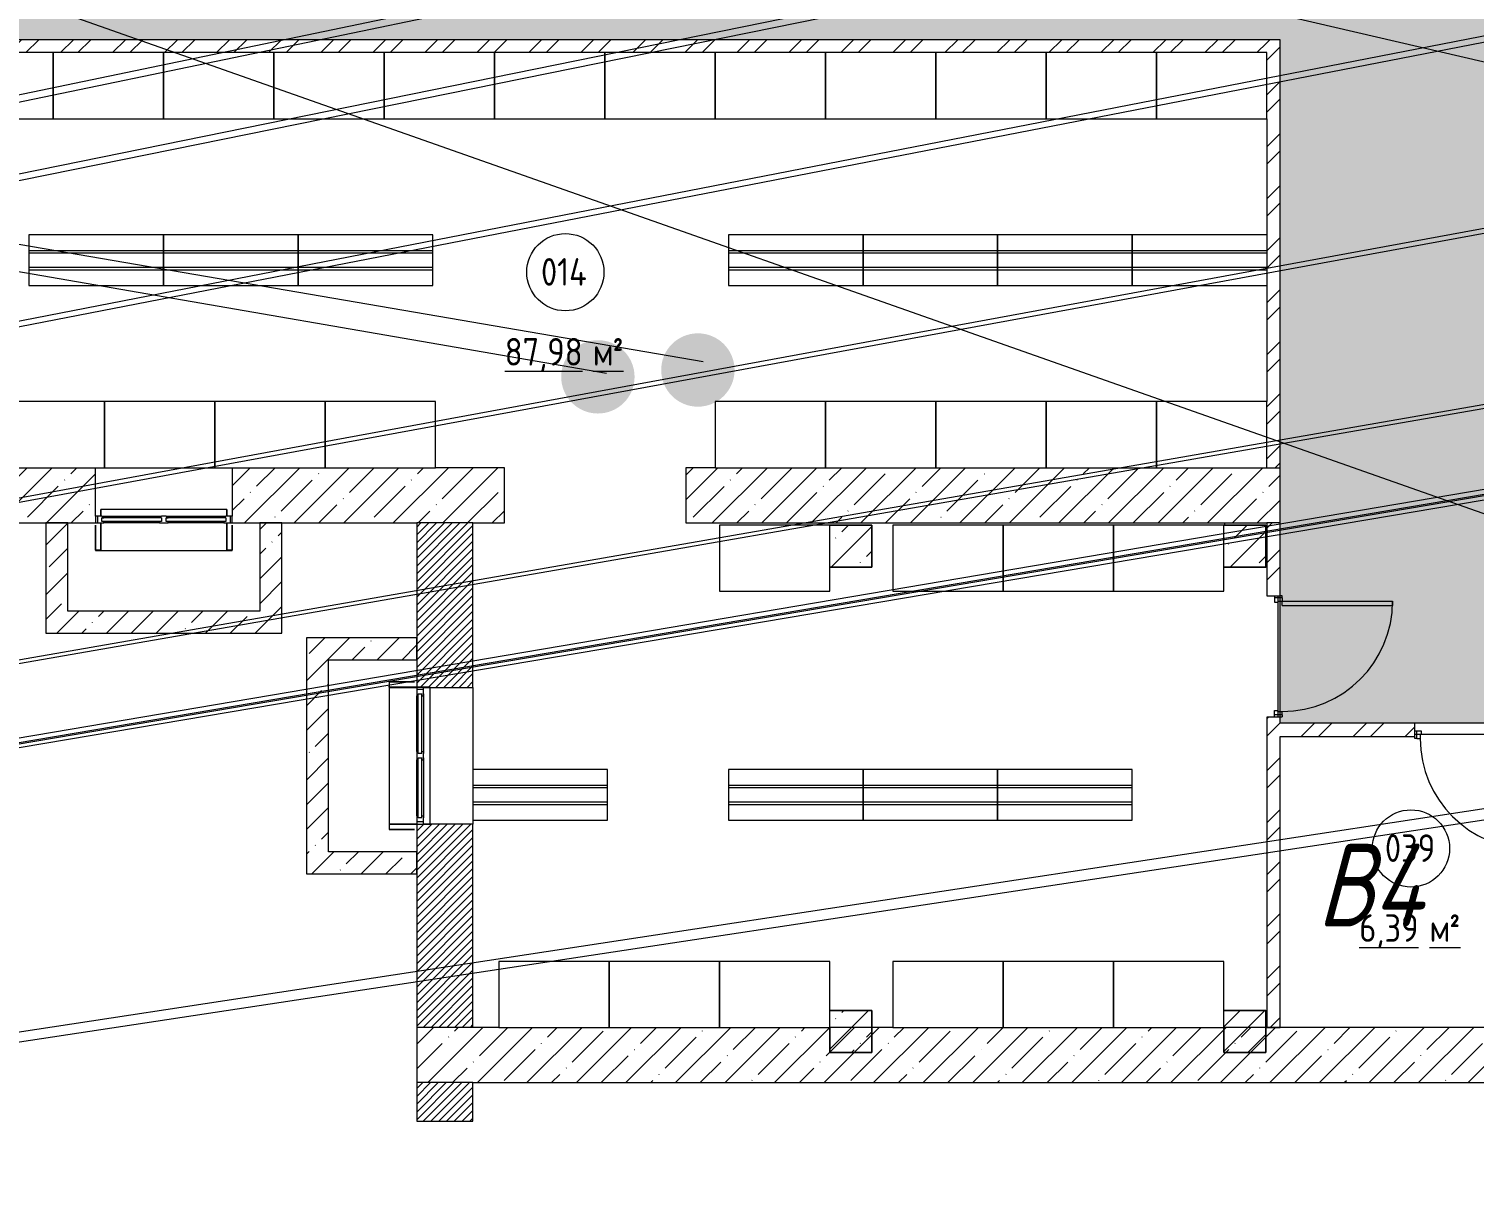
# Model space of a CAD drawing. Header units: millimetres. Extents: x -515342 to 330399, y -224905 to 507333.
# Drawn here: x -335623 to -322524, y -188794 to -178320 of the extents above; entities that cross this region are included whole.
import ezdxf

# ---------------------------------------------------------------- set-up
doc = ezdxf.new("R2010")
doc.units = ezdxf.units.MM
doc.linetypes.add('ASVP_Невидимые', pattern=[5, 3, -2])
doc.linetypes.add('ASVP_Штриховая_ш3 п1_5', pattern=[4.5, 3, -1.5])
doc.layers.get('0').update_dxf_attribs({"lineweight": 0})
for name, color, linetype, lineweight in [('_ Окна', 7, 'Continuous', 0), ('Витраж', 7, 'Continuous', 0), ('Двери', 7, 'Continuous', 0), ('Линии разделители', 7, 'ASVP_Штриховая_ш3 п1_5', 0), ('Марки помещений', 7, 'Continuous', 0), ('Мебель', 7, 'Continuous', 0), ('Несущие колонны', 7, 'Continuous', 0), ('Окна', 7, 'Continuous', 0), ('Перекрытие', 7, 'Continuous', 0), ('Стены внутренние', 7, 'Continuous', 0), ('Стены наружные', 7, 'Continuous', 0), ('Стены несущие', 7, 'Continuous', 0), ('Стены перегородки', 7, 'Continuous', 0), ('Стены штриховка', 7, 'Continuous', 0), ('экспертиза ДУ', 1, 'Continuous', 0), ('экспертиза категории', 1, 'Continuous', 0), ('экспертиза условные обозначения', 1, 'Continuous', 0)]:
    doc.layers.add(name, color=color, linetype=linetype, lineweight=lineweight)
doc.styles.add('GOST Common_1', font='', dxfattribs={"width": 0.9, "height": 250})
doc.styles.add('GOST Common_2', font='', dxfattribs={"width": 0.9, "height": 250})
doc.styles.add('mytext', font='isocpeur.ttf', dxfattribs={"width": 0.8, "oblique": 14.999978})
doc.styles.get('GOST Common_1').set_extended_font_data('GOST Common')
doc.styles.get('GOST Common_2').set_extended_font_data('GOST Common')
pattern_1 = [(45, (0, 0), (-224.5064, 224.5064), []), (45, (224.5, 0), (-224.5064, 224.5064), [396.875, -79.375, 3.353, -76.022])]
pattern_2 = [(45, (-373662.94, -185274.45), (-224.5064, 224.5064), []), (45, (-373438.43, -185274.45), (-224.5064, 224.5064), [396.875, -79.375, 3.353, -76.022])]
pattern_3 = [(45, (-373662.94, -185274.45), (-235.7317, 235.7317), []), (45, (-373505.78, -185274.45), (-235.7317, 235.7317), [])]

# ---------------------------------------------------------------- blocks, each defined once
blk = doc.blocks.new('Окно_ПВХ_2Створки - АР_Окно_ОП_1200_h_х1300_2ст-10166593-О_АР_П_-1_-3_000_План -1 этажа')
at = {"layer": '_ Окна'}
for p, q in [((-544, 250), (-620, 250)), ((-620, 250), (-620, 190)), ((-620, 190), (-562, 190)), ((-600, 190), (-600, 250)), ((-562, 204), (-562, 236)), ((-562, 236), (-544, 236)), ((-562, 204), (-20, 204)), ((-562, 204), (-544, 204)), ((-544, 190), (-562, 190)), ((-544, 236), (-544, 250)), ((-544, 236), (-38, 236)), ((-544, 204), (-544, 190)), ((38, 250), (-38, 250)), ((-38, 250), (-38, 236)), ((-38, 236), (-20, 236)), ((-38, 204), (-38, 190)), ((-20, 204), (-38, 204)), ((-20, 190), (-38, 190)), ((-20, 236), (-20, 204)), ((-20, 190), (20, 190)), ((20, 204), (20, 236)), ((20, 236), (38, 236)), ((20, 204), (562, 204)), ((20, 204), (38, 204)), ((38, 190), (20, 190)), ((38, 236), (38, 250)), ((38, 236), (544, 236)), ((38, 204), (38, 190)), ((544, 250), (544, 236)), ((620, 250), (544, 250)), ((544, 236), (562, 236)), ((544, 204), (544, 190)), ((562, 204), (544, 204)), ((562, 190), (544, 190)), ((562, 236), (562, 204)), ((562, 190), (620, 190)), ((600, 190), (600, 250)), ((620, 190), (620, 250))]:
    blk.add_line(p, q, dxfattribs=at)
at = {"layer": 'Окна'}
for p, q in [((-544, 250), (-38, 250)), ((-38, 190), (-544, 190)), ((38, 250), (544, 250)), ((544, 190), (38, 190))]:
    blk.add_line(p, q, dxfattribs=at)
blk = doc.blocks.new('Окно_ПВХ_2Створки - АР_Окно_ОП_1200_h_х1300_2ст-10166661-О_АР_П_-1_-3_000_План -1 этажа')
at = {"layer": '_ Окна'}
for p, q in [((-544, 255), (-620, 255)), ((-620, 255), (-620, 195)), ((-620, 195), (-562, 195)), ((-600, 195), (-600, 255)), ((-562, 209), (-562, 241)), ((-562, 241), (-544, 241)), ((-562, 209), (-20, 209)), ((-562, 209), (-544, 209)), ((-544, 195), (-562, 195)), ((-544, 241), (-544, 255)), ((-544, 241), (-38, 241)), ((-544, 209), (-544, 195)), ((38, 255), (-38, 255)), ((-38, 255), (-38, 241)), ((-38, 241), (-20, 241)), ((-38, 209), (-38, 195)), ((-20, 209), (-38, 209)), ((-20, 195), (-38, 195)), ((-20, 241), (-20, 209)), ((-20, 195), (20, 195)), ((20, 209), (20, 241)), ((20, 241), (38, 241)), ((20, 209), (562, 209)), ((20, 209), (38, 209)), ((38, 195), (20, 195)), ((38, 241), (38, 255)), ((38, 241), (544, 241)), ((38, 209), (38, 195)), ((544, 255), (544, 241)), ((620, 255), (544, 255)), ((544, 241), (562, 241)), ((544, 209), (544, 195)), ((562, 209), (544, 209)), ((562, 195), (544, 195)), ((562, 241), (562, 209)), ((562, 195), (620, 195)), ((600, 195), (600, 255)), ((620, 195), (620, 255))]:
    blk.add_line(p, q, dxfattribs=at)
at = {"layer": 'Окна'}
for p, q in [((-544, 255), (-38, 255)), ((-38, 195), (-544, 195)), ((38, 255), (544, 255)), ((544, 195), (38, 195))]:
    blk.add_line(p, q, dxfattribs=at)
blk = doc.blocks.new('Прямоугольный импост - АР_Откос_Металлический_50х370 Серый Левый-10167312-О_АР_П_-1_-3_000_План -1 этажа')
at = {"layer": 'Витраж'}
for p, q in [((18798, 2596), (17658, 2596)), ((17658, 2226), (18798, 2226))]:
    blk.add_line(p, q, dxfattribs=at)
blk = doc.blocks.new('Прямоугольный импост - АР_Откос_Металлический_50х330 Серый Правый-V7-О_АР_П_-1_-3_000_План -1 этажа')
at = {"layer": 'Витраж'}
h = blk.add_hatch(dxfattribs=at)
h.set_pattern_fill('FP_16', color=256, style=0, pattern_type=2)
h.set_pattern_definition([(135, (38643.07, -2266), (-106.066, -106.066), [])])
h.paths.add_polyline_path([(-50, -40), (-49, -39), (-1, -39), (0, -40)])
at = {"layer": 'Витраж', "lineweight": 18}
for p, q in [((-50, 269), (-50, 330)), ((-50, 330), (-49, 330)), ((-49, 330), (-49, 269)), ((-50, -40), (-50, 209)), ((-49, 209), (-49, -39)), ((-1, -39), (-1, 190)), ((-1, 190), (0, 190)), ((0, 190), (0, -40)), ((0, -40), (-50, -40)), ((-49, -39), (-1, -39))]:
    blk.add_line(p, q, dxfattribs=at)
blk = doc.blocks.new('Прямоугольный импост - АР_Откос_Металлический_50х370 Серый Левый-V8-О_АР_П_-1_-3_000_План -1 этажа')
at = {"layer": 'Витраж'}
h = blk.add_hatch(dxfattribs=at)
h.set_pattern_fill('FP_17', color=256, style=0, pattern_type=2)
h.set_pattern_definition([(45, (-39883.07, -2266), (-106.066, 106.066), [])])
h.paths.add_polyline_path([(-50, -40), (0, -40), (-1, -39), (-49, -39), (-50, 91)])
h.paths.add_polyline_path([(-50, 269), (-49, 269), (-50, 269)])
at = {"layer": 'Витраж', "lineweight": 18}
for p, q in [((-50, 330), (-50, 269)), ((-49, 330), (-50, 330)), ((-49, 269), (-49, 330)), ((-50, 209), (-50, -40)), ((-49, -39), (-49, 209)), ((0, 190), (-1, 190)), ((-1, 190), (-1, -39)), ((0, -40), (0, 190)), ((-50, -40), (0, -40)), ((-1, -39), (-49, -39))]:
    blk.add_line(p, q, dxfattribs=at)
blk = doc.blocks.new('Прямоугольный импост - АР_Откос_Металлический_50х370 Серый Левый-10158946-О_АР_П_-1_-3_000_План -1 этажа')
at = {"layer": 'Витраж'}
for p, q in [((41306, 984), (41306, -256)), ((41676, -256), (41676, 984))]:
    blk.add_line(p, q, dxfattribs=at)
blk = doc.blocks.new('Прямоугольный импост - АР_Откос_Металлический_50х330 Серый Правый-10158927-О_АР_П_-1_-3_000_План -1 этажа')
at = {"layer": 'Витраж'}
h = blk.add_hatch(dxfattribs=at)
h.set_pattern_fill('FP_22', color=256, style=0, pattern_type=2)
h.set_pattern_definition([(45, (-1033.76, -41346), (-106.066, 106.066), [])])
h.paths.add_polyline_path([(-50, 330), (-49, 330), (-49, -39), (-1, -39), (0, -40), (-50, -40), (-50, 269)])
at = {"layer": 'Витраж', "lineweight": 18}
for p, q in [((-50, 269), (-50, 330)), ((-50, 330), (-49, 330)), ((-49, 330), (-49, -39)), ((-50, -40), (-50, 209)), ((-1, -39), (-1, 190)), ((-1, 190), (0, 190)), ((0, 190), (0, -40)), ((0, -40), (-50, -40)), ((-49, -39), (-1, -39))]:
    blk.add_line(p, q, dxfattribs=at)
blk = doc.blocks.new('Прямоугольный импост - АР_Откос_Металлический_50х370 Серый Левый-10158941-О_АР_П_-1_-3_000_План -1 этажа')
at = {"layer": 'Витраж'}
h = blk.add_hatch(dxfattribs=at)
h.set_pattern_fill('FP_23', color=256, style=0, pattern_type=2)
h.set_pattern_definition([(135, (-306.24, -41346), (-106.066, -106.066), [])])
h.paths.add_polyline_path([(0, -40), (-1, -39), (-49, -39), (-50, -40)])
at = {"layer": 'Витраж', "lineweight": 18}
for p, q in [((-50, 330), (-50, 269)), ((-49, 330), (-50, 330)), ((-49, -39), (-49, 330)), ((-50, 209), (-50, -40)), ((0, 190), (-1, 190)), ((-1, 190), (-1, -39)), ((0, -40), (0, 190)), ((-50, -40), (0, -40)), ((-1, -39), (-49, -39))]:
    blk.add_line(p, q, dxfattribs=at)
blk = doc.blocks.new('СД_Люблино_Фасады_rvt-1-О_АР_П_-1_-3_000_План -1 этажа')
at = {"layer": 'Стены внутренние'}
h = blk.add_hatch(dxfattribs=at)
h.set_pattern_fill('FP_1', color=256, style=0, pattern_type=2)
h.set_pattern_definition(pattern_1)
h.paths.add_polyline_path([(42065, 2475), (42350, 2475), (42350, 2975), (39883, 2975), (39883, 2475), (41725, 2475)])
h.paths.add_polyline_path([(38643, 2475), (38643, 2975), (31368, 2975), (31368, 2475), (38230, 2475)])
h.paths.add_polyline_path([(30128, 2475), (30128, 2975), (18848, 2975), (18848, 2475), (28689, 2475)])
h.paths.add_polyline_path([(17414, 2475), (17608, 2475), (17608, 2975), (15835, 2975), (15835, 2475), (16547, 2475)])
h = blk.add_hatch(dxfattribs=at)
h.set_pattern_fill('FP_1', color=256, style=0, pattern_type=2)
h.set_pattern_definition(pattern_1)
h.paths.add_polyline_path([(60165, -2600), (60165, -2100), (41555, -2100), (41555, -2600), (59655, -2600)])
at = {"layer": 'Стены наружные'}
h = blk.add_hatch(dxfattribs=at)
h.set_pattern_fill('FP_6', color=256, style=0, pattern_type=2)
h.set_pattern_definition([(45, (0, 0), (-35.35534, 35.35534), [])])
h.paths.add_polyline_path([(41555, -2950), (42065, -2950), (42065, -2600), (41555, -2600)])
h.paths.add_polyline_path([(42065, -2100), (42065, -256), (41555, -256), (41555, -2100), (41615, -2100)])
h.paths.add_polyline_path([(42065, 984), (42065, 2475), (41555, 2475), (41555, 984), (41699, 984)])
blk.add_line((42065, 984), (42065, -256), dxfattribs=at)
at = {"layer": 'Стены несущие'}
for p, q in [((38643, 2535), (38643, 2975)), ((39883, 2975), (39883, 2535)), ((42350, 2975), (41725, 2975)), ((42350, 2475), (42350, 2975)), ((31368, 2475), (38643, 2475)), ((39883, 2475), (41555, 2475)), ((42065, 2475), (42350, 2475)), ((41555, -2100), (41555, -2600)), ((42300, -2100), (42065, -2100)), ((45870, -2100), (45300, -2100)), ((59655, -2100), (48870, -2100)), ((42065, -2600), (59655, -2600))]:
    blk.add_line(p, q, dxfattribs=at)
at = {"layer": 'Стены перегородки'}
for p, q in [((41555, 2475), (41555, 984)), ((42065, 984), (42065, 2475)), ((41615, 984), (42065, 984)), ((41555, -256), (41555, -2100)), ((42065, -256), (41615, -256)), ((42065, -2100), (42065, -256)), ((41555, -2600), (41555, -2950)), ((42065, -2950), (42065, -2600)), ((41555, -2950), (42065, -2950))]:
    blk.add_line(p, q, dxfattribs=at)
at = {"layer": 'Стены штриховка'}
for p, q in [((42065, 2475), (41555, 2475)), ((42065, -2100), (41555, -2100)), ((42065, -2600), (41555, -2600))]:
    blk.add_line(p, q, dxfattribs=at)
at = {"layer": 'Витраж', "lineweight": 9, "extrusion": (0, 0, -1)}
blk.add_blockref('Прямоугольный импост - АР_Откос_Металлический_50х330 Серый Правый-V7-О_АР_П_-1_-3_000_План -1 этажа', (-38643, 2266), dxfattribs=at)
at = {"layer": 'Витраж', "lineweight": 9}
for name, p in [('Прямоугольный импост - АР_Откос_Металлический_50х370 Серый Левый-10167312-О_АР_П_-1_-3_000_План -1 этажа', (21035, 0)), ('Прямоугольный импост - АР_Откос_Металлический_50х370 Серый Левый-V8-О_АР_П_-1_-3_000_План -1 этажа', (39883, 2266)), ('Прямоугольный импост - АР_Откос_Металлический_50х370 Серый Левый-10158946-О_АР_П_-1_-3_000_План -1 этажа', (0, 0))]:
    blk.add_blockref(name, p, dxfattribs=at)
at = {"layer": 'Витраж', "lineweight": 9, "extrusion": (0, 0, -1), "rotation": 90.00000000000024}
blk.add_blockref('Прямоугольный импост - АР_Откос_Металлический_50х330 Серый Правый-10158927-О_АР_П_-1_-3_000_План -1 этажа', (-41346, 1034), dxfattribs=at)
at = {"layer": 'Витраж', "lineweight": 9, "rotation": 269.9999999999997}
blk.add_blockref('Прямоугольный импост - АР_Откос_Металлический_50х370 Серый Левый-10158941-О_АР_П_-1_-3_000_План -1 этажа', (41346, -306), dxfattribs=at)
at = {"layer": 'Окна', "lineweight": 9}
for name, p, rotation in [('Окно_ПВХ_2Створки - АР_Окно_ОП_1200_h_х1300_2ст-10166593-О_АР_П_-1_-3_000_План -1 этажа', (39263, 2725), 180), ('Окно_ПВХ_2Створки - АР_Окно_ОП_1200_h_х1300_2ст-10166661-О_АР_П_-1_-3_000_План -1 этажа', (41810, 364), 89.99999999999991)]:
    blk.add_blockref(name, p, dxfattribs=dict(at, rotation=rotation))
blk = doc.blocks.new('Колонна несущая_Железобетон_Прямоугольная - АР_Колонна_380x380 мм-10138972-О_АР_П_-1_-3_000_План -1 этажа')
at = {"layer": 'Несущие колонны'}
h = blk.add_hatch(dxfattribs=at)
h.set_pattern_fill('FP_3', color=256, style=0, pattern_type=2)
h.set_pattern_definition([(45, (-49060, -2264.94), (-224.5064, 224.5064), []), (45, (-48835.5, -2264.94), (-224.5064, 224.5064), [396.875, -79.375, 3.353, -76.022])])
h.paths.add_polyline_path([(190, -190), (190, 190), (-190, 190), (-190, -190)])
at = {"layer": 'Несущие колонны', "lineweight": 18}
for p, q in [((-190, -190), (-190, 190)), ((-190, 190), (190, 190)), ((190, 190), (-190, 190)), ((190, 190), (190, -190)), ((190, -190), (190, 190)), ((190, -190), (-190, -190)), ((-190, -190), (190, -190))]:
    blk.add_line(p, q, dxfattribs=at)
blk = doc.blocks.new('Колонна несущая_Железобетон_Прямоугольная - АР_Колонна_380x380 мм-V2-О_АР_П_-1_-3_000_План -1 этажа')
at = {"layer": 'Несущие колонны'}
h = blk.add_hatch(dxfattribs=at)
h.set_pattern_fill('FP_5', color=256, style=0, pattern_type=2)
h.set_pattern_definition([(45, (-45490, -2264.94), (-224.5064, 224.5064), []), (45, (-45265.5, -2264.94), (-224.5064, 224.5064), [396.875, -79.375, 3.353, -76.022])])
h.paths.add_polyline_path([(190, -190), (190, 190), (-190, 190), (-190, -190)])
at = {"layer": 'Несущие колонны', "lineweight": 18}
for p, q in [((-190, -190), (-190, 190)), ((-190, 190), (190, 190)), ((190, 190), (-190, 190)), ((190, 190), (190, -190)), ((190, -190), (190, 190)), ((190, -190), (-190, -190)), ((-190, -190), (190, -190))]:
    blk.add_line(p, q, dxfattribs=at)
blk = doc.blocks.new('Колонна несущая_Железобетон_Прямоугольная - АР_Колонна_380x380 мм-V3-О_АР_П_-1_-3_000_План -1 этажа')
at = {"layer": 'Несущие колонны', "lineweight": 18}
for p, q in [((-190, 190), (190, 190)), ((-190, -190), (-190, 190)), ((190, 190), (190, -190)), ((190, -190), (-190, -190))]:
    blk.add_line(p, q, dxfattribs=at)
blk = doc.blocks.new('Гардероб встроенный - Шкаф для одежды 600гл х 1000шир-10064963-О_АР_П_-1_-3_000_План -1 этажа')
at = {"layer": 'Мебель'}
for p, q in [((1000, 0), (0, 0)), ((0, 0), (0, -600)), ((1000, -600), (1000, 0)), ((0, -600), (1000, -600))]:
    blk.add_line(p, q, dxfattribs=at)
blk = doc.blocks.new('Дверь_Деревянная_1 полотно - АР_Дверь_Межкомнатная_1000х2000h_полотно__Г_Пр-10560729-О_АР_П_-1_-3_000_План -1 этажа')
at = {"layer": 'Двери', "lineweight": 18}
for p, q in [((-500, 80), (-500, 1080)), ((-500, 1080), (-460, 1080)), ((-460, 80), (-460, 1080)), ((-530, 80), (-500, 80)), ((-530, 80), (-530, 10)), ((-530, 10), (-490, 10)), ((-500, 40), (-500, 80)), ((-460, 80), (-500, 80)), ((-500, 40), (-490, 40)), ((-490, 10), (-490, 40)), ((500, 40), (490, 40)), ((490, 10), (490, 40)), ((530, 10), (490, 10)), ((530, 80), (500, 80)), ((500, 40), (500, 80)), ((530, 80), (530, 10))]:
    blk.add_line(p, q, dxfattribs=at)
at = {"layer": 'Двери', "linetype": 'ASVP_Невидимые', "lineweight": 18}
for p, q in [((-550, 80), (-550, 60)), ((-530, 80), (-550, 80)), ((-550, 10), (-530, 10)), ((530, 80), (550, 80)), ((550, 10), (530, 10)), ((550, 80), (550, 60))]:
    blk.add_line(p, q, dxfattribs=at)
at = {"layer": 'Двери', "lineweight": 18}
blk.add_arc((-500, 80), 1000, 0, 90, dxfattribs=at)
blk = doc.blocks.new('Скамья-Раздевалка - 1220 x 457 x 356 мм-10117901-О_АР_П_-1_-3_000_План -1 этажа')
at = {"layer": 'Мебель'}
for p, q in [((455, 48), (-765, 48)), ((-765, 48), (-765, -409)), ((455, 48), (-765, 48)), ((-765, 48), (-765, -92)), ((-765, -92), (455, -92)), ((455, -117), (-765, -117)), ((-765, -117), (-765, -244)), ((-765, -244), (455, -244)), ((455, -270), (-765, -270)), ((-765, -270), (-765, -409)), ((-765, -409), (455, -409)), ((-765, -409), (455, -409))]:
    blk.add_line(p, q, dxfattribs=at)
blk = doc.blocks.new('Скамья-Раздевалка - 1220 x 457 x 356 мм-V39-О_АР_П_-1_-3_000_План -1 этажа')
at = {"layer": 'Мебель'}
for p, q in [((455, 48), (-765, 48)), ((-765, 48), (-765, -409)), ((455, 48), (-765, 48)), ((-765, 48), (-765, -92)), ((455, -409), (455, 48)), ((455, -92), (455, 48)), ((-765, -92), (455, -92)), ((455, -117), (-765, -117)), ((-765, -117), (-765, -244)), ((455, -244), (455, -117)), ((-765, -244), (455, -244)), ((455, -270), (-765, -270)), ((-765, -270), (-765, -409)), ((455, -409), (455, -270)), ((-765, -409), (455, -409)), ((-765, -409), (455, -409))]:
    blk.add_line(p, q, dxfattribs=at)
blk = doc.blocks.new('Скамья-Раздевалка - 1220 x 457 x 356 мм-V40-О_АР_П_-1_-3_000_План -1 этажа')
at = {"layer": 'Мебель'}
for p, q in [((455, 48), (-765, 48)), ((455, 48), (-765, 48)), ((455, -409), (455, 48)), ((455, -92), (455, 48)), ((-765, -92), (455, -92)), ((455, -117), (-765, -117)), ((455, -244), (455, -117)), ((-765, -244), (455, -244)), ((455, -270), (-765, -270)), ((455, -409), (455, -270)), ((-765, -409), (455, -409)), ((-765, -409), (455, -409))]:
    blk.add_line(p, q, dxfattribs=at)
blk = doc.blocks.new('ASVP_Марка_Помещение_ДваЗначения - Номер Площадь-685795-О_АР_П_-1_-3_000_План -1 этажа')
at = {"layer": 'Марки помещений'}
blk.add_circle((0, 0), 3.5, dxfattribs=at)

msp = doc.modelspace()

# ---------------------------------------------------------------- hatches: boundary and pattern name
at = {"layer": 'Несущие колонны'}
h = msp.add_hatch(dxfattribs=at)
h.set_pattern_fill('FP_1', color=256, style=0, pattern_type=2)
h.set_pattern_definition(pattern_2)
h.paths.add_polyline_path([(-327982.9357, -187599.5103), (-327982.9357, -187219.5103), (-328362.9357, -187219.5103), (-328362.9357, -187599.5103)])
h = msp.add_hatch(dxfattribs=at)
h.set_pattern_fill('FP_1', color=256, style=0, pattern_type=2)
h.set_pattern_definition(pattern_2)
h.paths.add_polyline_path([(-324412.9357, -187599.5103), (-324412.9357, -187219.5103), (-324792.9357, -187219.5103), (-324792.9357, -187599.5103)])
at = {"layer": 'Стены внутренние'}
h = msp.add_hatch(dxfattribs=at)
h.set_pattern_fill('FP_2', color=256, style=0, pattern_type=2)
h.set_pattern_definition(pattern_3)
h.paths.add_polyline_path([(-337637.9357, -178539.4503), (-337402.9357, -178539.4503), (-337402.9357, -178535.3082), (-324402.9357, -178535.3082), (-324402.9357, -178419.4503), (-337637.9357, -178419.4503), (-337637.9357, -178535.3082)])
h.paths.add_polyline_path([(-338737.9357, -178539.4503), (-338737.9357, -178419.4503), (-342727.9357, -178419.4503), (-342727.9357, -178539.4503), (-338937.9357, -178539.4503)])
h.paths.add_polyline_path([(-343827.9357, -178539.4503), (-343827.9357, -178419.4503), (-353292.9357, -178419.4503), (-353292.9357, -178539.4503), (-344973.7211, -178539.4503)])
h = msp.add_hatch(dxfattribs=at)
h.set_pattern_fill('FP_2', color=256, style=0, pattern_type=2)
h.set_pattern_definition(pattern_3)
h.paths.add_polyline_path([(-324402.9357, -182299.4503), (-324282.9357, -182299.4503), (-324282.9357, -178419.4503), (-324402.9357, -178419.4503), (-324402.9357, -182066.7164)])
h = msp.add_hatch(dxfattribs=at)
h.set_pattern_fill('FP_1', color=256, style=0, pattern_type=2)
h.set_pattern_definition(pattern_2)
h.paths.add_polyline_path([(-324402.9357, -182799.4503), (-324282.9357, -182799.4503), (-324282.9357, -182299.4503), (-329668.9842, -182299.4503), (-329668.9842, -182799.4503), (-325025.1236, -182799.4503)])
h = msp.add_hatch(dxfattribs=at)
h.set_pattern_fill('FP_1', color=256, style=0, pattern_type=2)
h.set_pattern_definition(pattern_2)
h.paths.add_polyline_path([(-335269.865, -183799.4503), (-335269.865, -182799.4503), (-335469.865, -182799.4503), (-335469.865, -183799.4503)])
h = msp.add_hatch(dxfattribs=at)
h.set_pattern_fill('FP_1', color=256, style=0, pattern_type=2)
h.set_pattern_definition(pattern_2)
h.paths.add_polyline_path([(-333329.865, -183599.4503), (-333329.865, -182799.4503), (-333529.865, -182799.4503), (-333529.865, -183599.4503)])
h = msp.add_hatch(dxfattribs=at)
h.set_pattern_fill('FP_2', color=256, style=0, pattern_type=2)
h.set_pattern_definition(pattern_3)
h.paths.add_polyline_path([(-324282.9357, -187374.4503), (-324282.9357, -184559.4503), (-324402.9357, -184559.4503), (-324402.9357, -187374.4503)])
h.paths.add_polyline_path([(-324402.9357, -183459.4503), (-324282.9357, -183459.4503), (-324282.9357, -182799.4503), (-324402.9357, -182799.4503)])
h = msp.add_hatch(dxfattribs=at)
h.set_pattern_fill('FP_1', color=256, style=0, pattern_type=2)
h.set_pattern_definition(pattern_2)
h.paths.add_polyline_path([(-333329.865, -183799.4503), (-333329.865, -183599.4503), (-335269.865, -183599.4503), (-335269.865, -183799.4503), (-334565.7572, -183799.4503)])
h = msp.add_hatch(dxfattribs=at)
h.set_pattern_fill('FP_1', color=256, style=0, pattern_type=2)
h.set_pattern_definition(pattern_2)
h.paths.add_polyline_path([(-332107.9357, -184040.6904), (-332107.9357, -183840.6904), (-333107.9357, -183840.6904), (-333107.9357, -184040.6904), (-332831.0966, -184040.6904)])
h = msp.add_hatch(dxfattribs=at)
h.set_pattern_fill('FP_1', color=256, style=0, pattern_type=2)
h.set_pattern_definition(pattern_2)
h.paths.add_polyline_path([(-332907.9357, -185980.6904), (-332907.9357, -184040.6904), (-333107.9357, -184040.6904), (-333107.9357, -185980.6904)])
h = msp.add_hatch(dxfattribs=at)
h.set_pattern_fill('FP_2', color=256, style=0, pattern_type=2)
h.set_pattern_definition(pattern_3)
h.paths.add_polyline_path([(-317662.9357, -184734.4503), (-317662.9357, -184614.4503), (-320542.9357, -184614.4503), (-320542.9357, -184734.4503), (-318953.8114, -184734.4503)])
h.paths.add_polyline_path([(-321962.9357, -184734.4503), (-321642.9357, -184734.4503), (-321642.9357, -184614.4503), (-321962.9357, -184614.4503)])
h.paths.add_polyline_path([(-323062.9357, -184734.4503), (-323062.9357, -184614.4503), (-324282.9357, -184614.4503), (-324282.9357, -184734.4503), (-324157.7933, -184734.4503)])
h = msp.add_hatch(dxfattribs=at)
h.set_pattern_fill('FP_1', color=256, style=0, pattern_type=2)
h.set_pattern_definition(pattern_2)
h.paths.add_polyline_path([(-332107.9357, -185980.6904), (-332107.9357, -185780.6904), (-332907.9357, -185780.6904), (-332907.9357, -185980.6904)])
at = {"layer": 'экспертиза ДУ', "lineweight": 0}
h = msp.add_hatch(color=5, dxfattribs=at)
edge = h.paths.add_edge_path()
edge.add_arc((-330465.9963, -181475.1006), 332.544, 0, 360)
h = msp.add_hatch(color=30, dxfattribs=at)
edge = h.paths.add_edge_path()
edge.add_arc((-329559.5754, -181413.1425), 332.544, 0, 360)
at = {"layer": 'экспертиза условные обозначения', "transparency": 33554687}
h = msp.add_hatch(dxfattribs=at)
h.set_pattern_fill('GRASS', color=3, scale=30)
h.set_pattern_definition([(90, (-528066.2, 6791.8), (-538.8154, 538.8154), [142.875, -934.7557]), (45, (-528066.2, 6791.8), (-538.8154, 538.8154), [142.875, -619.125]), (135, (-528066.2, 6791.8), (-538.8154, -538.8154), [142.875, -619.125])])
h.paths.add_polyline_path([(-371747.9357, -176269.4503), (-371722.9357, -176269.4503), (-371722.9357, -175916.9503), (-370222.9357, -175916.9503), (-370222.9357, -176269.4503), (-322192.9357, -176269.4503), (-322192.9357, -182806.5759), (-321192.9357, -182814.5103), (-321192.9357, -183194.5103), (-320812.9357, -183194.5103), (-320812.9357, -182799.4503), (-320729.5118, -182799.4503), (-320729.5118, -182679.4503), (-319727.9357, -182679.4503), (-319727.9357, -184614.4503), (-324282.9357, -184614.4503), (-324282.9357, -178419.4503), (-357557.9357, -178419.4503), (-357557.9357, -178679.4503), (-371747.9357, -178679.4503)])

# ---------------------------------------------------------------- linework, layer by layer
at = {"layer": 'Линии разделители'}
msp.add_line((-324782.9357, -182819.5103), (-324782.9357, -182799.4503), dxfattribs=at)
at = {"layer": 'Несущие колонны'}
for p, q in [((-327982.9357, -187219.5103), (-328362.9357, -187219.5103)), ((-327982.9357, -187599.5103), (-327982.9357, -187219.5103)), ((-324412.9357, -187219.5103), (-324792.9357, -187219.5103)), ((-324412.9357, -187599.5103), (-324412.9357, -187219.5103)), ((-328362.9357, -187374.4503), (-328362.9357, -187599.5103)), ((-324792.9357, -187374.4503), (-324792.9357, -187599.5103)), ((-328362.9357, -187599.5103), (-327982.9357, -187599.5103)), ((-324792.9357, -187599.5103), (-324412.9357, -187599.5103))]:
    msp.add_line(p, q, dxfattribs=at)
at = {"layer": 'Перекрытие'}
for p, q in [((-324782.9357, -182819.5103), (-324782.9357, -182799.4503)), ((-324402.9357, -183199.5103), (-324412.9357, -183199.5103)), ((-324302.9357, -183459.4503), (-324302.9357, -184559.4503)), ((-323062.9357, -184714.4503), (-321962.9357, -184714.4503)), ((-324412.9357, -187219.5103), (-324402.9357, -187219.5103))]:
    msp.add_line(p, q, dxfattribs=at)
at = {"layer": 'Стены несущие'}
for p, q in [((-329402.9357, -182299.4503), (-329668.9842, -182299.4503)), ((-329668.9842, -182299.4503), (-329668.9842, -182799.4503)), ((-324282.9357, -182799.4503), (-324282.9357, -182299.4503)), ((-335469.865, -182799.4503), (-335469.865, -183799.4503)), ((-335269.865, -182799.4503), (-335469.865, -182799.4503)), ((-335269.865, -183599.4503), (-335269.865, -182799.4503)), ((-333329.865, -182799.4503), (-333529.865, -182799.4503)), ((-333529.865, -182799.4503), (-333529.865, -183599.4503)), ((-333329.865, -183799.4503), (-333329.865, -182799.4503)), ((-329668.9842, -182799.4503), (-324402.9357, -182799.4503)), ((-333529.865, -183599.4503), (-335269.865, -183599.4503)), ((-335469.865, -183799.4503), (-333329.865, -183799.4503)), ((-332107.9357, -183840.6904), (-333107.9357, -183840.6904)), ((-333107.9357, -183840.6904), (-333107.9357, -185980.6904)), ((-332107.9357, -184040.6904), (-332107.9357, -183840.6904)), ((-332907.9357, -184040.6904), (-332107.9357, -184040.6904)), ((-332907.9357, -185780.6904), (-332907.9357, -184040.6904)), ((-332107.9357, -185780.6904), (-332907.9357, -185780.6904)), ((-332107.9357, -185980.6904), (-332107.9357, -185780.6904)), ((-333107.9357, -185980.6904), (-332107.9357, -185980.6904))]:
    msp.add_line(p, q, dxfattribs=at)
at = {"layer": 'Стены перегородки'}
for p, q in [((-324282.9357, -178419.4503), (-337637.9357, -178419.4503)), ((-324282.9357, -182299.4503), (-324282.9357, -178419.4503)), ((-324402.9357, -179135.3082), (-324402.9357, -181699.4503)), ((-324402.9357, -182799.4503), (-324402.9357, -183459.4503)), ((-324282.9357, -183459.4503), (-324282.9357, -182799.4503)), ((-324402.9357, -183459.4503), (-324282.9357, -183459.4503)), ((-324282.9357, -184559.4503), (-324402.9357, -184559.4503)), ((-324402.9357, -184559.4503), (-324402.9357, -187374.4503)), ((-324282.9357, -184614.4503), (-324282.9357, -184559.4503)), ((-323062.9357, -184614.4503), (-324282.9357, -184614.4503)), ((-323062.9357, -184734.4503), (-323062.9357, -184614.4503)), ((-324282.9357, -184734.4503), (-323062.9357, -184734.4503)), ((-324282.9357, -187374.4503), (-324282.9357, -184734.4503)), ((-324402.9357, -187374.4503), (-324282.9357, -187374.4503))]:
    msp.add_line(p, q, dxfattribs=at)
at = {"layer": 'Стены штриховка'}
for p, q in [((-324402.9357, -182299.4503), (-324282.9357, -182299.4503)), ((-324282.9357, -182799.4503), (-324402.9357, -182799.4503))]:
    msp.add_line(p, q, dxfattribs=at)
at = {"layer": 'экспертиза ДУ', "elevation": 0}
for points in [[(-318913.3541, -183960.4759), (-483183.0248, -126036.853)], [(-319510.3975, -179300.5149), (-485636.9206, -140695.709)], [(-329512.5827, -181339.9849), (-487774.7644, -154195.9235), (-330386.4084, -181442.0526)], [(-312311.795, -180776.7047), (-488305.5791, -210666.1805), (-311437.9693, -180674.637)]]:
    msp.add_lwpolyline(points, dxfattribs=at)
at = {"layer": 'экспертиза ДУ'}
for points in [[(-287553.6618, -173763.0558), (-488305.5791, -210666.1805)], [(-488305.5791, -210666.1805), (-288427.4875, -173865.1235)], [(-277912.7212, -174005.5058), (-488305.5791, -210666.1805)], [(-488305.5791, -210666.1805), (-278786.547, -174107.5735)], [(-300753.1676, -174231.6771), (-488305.5791, -210666.1805)], [(-312924.1615, -174254.9086), (-488305.5791, -210666.1805)], [(-309270.3976, -174331.5252), (-488305.5791, -210666.1805)], [(-488305.5791, -210666.1805), (-301626.9933, -174333.7448)], [(-488305.5791, -210666.1805), (-313797.9872, -174356.9763)], [(-488305.5791, -210666.1805), (-310144.2234, -174433.5929)], [(-306476.4678, -179891.5851), (-488305.5791, -210666.1805)], [(-488305.5791, -210666.1805), (-307350.2935, -179993.6528)], [(-289917.9308, -180437.7335), (-488305.5791, -210666.1805), (-288937.6231, -180405.8137)]]:
    msp.add_lwpolyline(points, dxfattribs=at)
at = {"layer": 'экспертиза условные обозначения', "color": 3}
msp.add_lwpolyline([(-371747.9357, -176269.4503), (-371722.9357, -176269.4503), (-371722.9357, -175916.9503), (-370222.9357, -175916.9503), (-370222.9357, -176269.4503), (-322192.9357, -176269.4503), (-322192.9357, -182806.5759), (-321192.9357, -182814.5103), (-321192.9357, -183194.5103), (-320812.9357, -183194.5103), (-320812.9357, -182799.4503), (-320729.5118, -182799.4503), (-320729.5118, -182679.4503), (-319727.9357, -182679.4503), (-319727.9357, -184614.4503), (-324282.9357, -184614.4503), (-324282.9357, -178419.4503), (-357557.9357, -178419.4503), (-357557.9357, -178679.4503), (-371747.9357, -178679.4503), (-371747.9357, -176269.4503)], dxfattribs=at)

# ---------------------------------------------------------------- block references
msp.add_blockref('СД_Люблино_Фасады_rvt-1-О_АР_П_-1_-3_000_План -1 этажа', (-373662.9357, -185274.4503))
at = {"layer": 'Двери'}
for p, rotation in [((-324342.9357, -184009.4503), 269.9999999999999), ((-322512.9357, -184674.4503), 180)]:
    msp.add_blockref('Дверь_Деревянная_1 полотно - АР_Дверь_Межкомнатная_1000х2000h_полотно__Г_Пр-10560729-О_АР_П_-1_-3_000_План -1 этажа', p, dxfattribs=dict(at, rotation=rotation))
at = {"layer": 'Марки помещений', "xscale": 99.99999999999993, "yscale": 99.99999999999993, "zscale": 99.99999999999993}
for p in [(-330760.6374, -180526.2082), (-323096.7175, -185750.7853)]:
    msp.add_blockref('ASVP_Марка_Помещение_ДваЗначения - Номер Площадь-685795-О_АР_П_-1_-3_000_План -1 этажа', p, dxfattribs=at)
at = {"layer": 'Мебель', "rotation": 180}
for p in [(-335402.9357, -179135.3082), (-334402.9357, -179135.3082), (-333402.9357, -179135.3082), (-332402.9357, -179135.3082), (-331402.9357, -179135.3082), (-330402.9357, -179135.3082), (-329402.9357, -179135.3082), (-328402.9357, -179135.3082), (-327402.9357, -179135.3082), (-326402.9357, -179135.3082), (-325402.9357, -179135.3082), (-324402.9357, -179135.3082), (-334937.9357, -182299.4503), (-333937.9357, -182299.4503), (-332937.9357, -182299.4503), (-331937.9357, -182299.4503), (-328402.9357, -182299.4503), (-327402.9357, -182299.4503), (-326402.9357, -182299.4503), (-325402.9357, -182299.4503), (-324402.9357, -182299.4503), (-328362.9357, -183419.5103), (-326792.9357, -183419.5103), (-325792.9357, -183419.5103), (-324792.9357, -183419.5103), (-330362.9357, -187374.4503), (-329362.9357, -187374.4503), (-328362.9357, -187374.4503), (-326792.9357, -187374.4503), (-325792.9357, -187374.4503), (-324792.9357, -187374.4503)]:
    msp.add_blockref('Гардероб встроенный - Шкаф для одежды 600гл х 1000шир-10064963-О_АР_П_-1_-3_000_План -1 этажа', p, dxfattribs=at)
at = {"layer": 'Мебель'}
for name, p in [('Скамья-Раздевалка - 1220 x 457 x 356 мм-V39-О_АР_П_-1_-3_000_План -1 этажа', (-334857.6209, -180236.6645)), ('Скамья-Раздевалка - 1220 x 457 x 356 мм-V39-О_АР_П_-1_-3_000_План -1 этажа', (-333637.6209, -180236.6645)), ('Скамья-Раздевалка - 1220 x 457 x 356 мм-V39-О_АР_П_-1_-3_000_План -1 этажа', (-332417.6209, -180236.6645)), ('Скамья-Раздевалка - 1220 x 457 x 356 мм-V39-О_АР_П_-1_-3_000_План -1 этажа', (-328517.6209, -180236.6645)), ('Скамья-Раздевалка - 1220 x 457 x 356 мм-V39-О_АР_П_-1_-3_000_План -1 этажа', (-327297.6209, -180236.6645)), ('Скамья-Раздевалка - 1220 x 457 x 356 мм-V39-О_АР_П_-1_-3_000_План -1 этажа', (-326077.6209, -180236.6645)), ('Скамья-Раздевалка - 1220 x 457 x 356 мм-10117901-О_АР_П_-1_-3_000_План -1 этажа', (-324857.6209, -180236.6645)), ('Скамья-Раздевалка - 1220 x 457 x 356 мм-V40-О_АР_П_-1_-3_000_План -1 этажа', (-330832.6209, -185084.4472)), ('Скамья-Раздевалка - 1220 x 457 x 356 мм-V39-О_АР_П_-1_-3_000_План -1 этажа', (-328517.6209, -185084.4472)), ('Скамья-Раздевалка - 1220 x 457 x 356 мм-V39-О_АР_П_-1_-3_000_План -1 этажа', (-327297.6209, -185084.4472)), ('Скамья-Раздевалка - 1220 x 457 x 356 мм-V39-О_АР_П_-1_-3_000_План -1 этажа', (-326077.6209, -185084.4472))]:
    msp.add_blockref(name, p, dxfattribs=at)
at = {"layer": 'Несущие колонны'}
for name, p in [('Колонна несущая_Железобетон_Прямоугольная - АР_Колонна_380x380 мм-V2-О_АР_П_-1_-3_000_План -1 этажа', (-328172.9357, -183009.5103)), ('Колонна несущая_Железобетон_Прямоугольная - АР_Колонна_380x380 мм-10138972-О_АР_П_-1_-3_000_План -1 этажа', (-324602.9357, -183009.5103)), ('Колонна несущая_Железобетон_Прямоугольная - АР_Колонна_380x380 мм-V3-О_АР_П_-1_-3_000_План -1 этажа', (-328172.9357, -187409.5103)), ('Колонна несущая_Железобетон_Прямоугольная - АР_Колонна_380x380 мм-V3-О_АР_П_-1_-3_000_План -1 этажа', (-324602.9357, -187409.5103))]:
    msp.add_blockref(name, p, dxfattribs=at)

# ---------------------------------------------------------------- texts
at = {"layer": 'Марки помещений', "char_height": 250, "attachment_point": 1}
for s, insert, width, style in [('014', (-330981.5947, -180398.4831), 548.35425, 'GOST Common_1'), ('\\L87,98 ', (-331310.0809, -181123.0136), 966.835125, 'GOST Common_1'), ('\\L\\fGOST Common|b0|i0|c238|p34|;\\W.9;\\L²', (-330333.7684, -181123.0136), 165.949312, 'GOST Common_2'), ('\\L\\fGOST Common|b0|i0|c204|p34|;\\W.9;\\Lм', (-330512.3621, -181123.0136), 216.455625, 'GOST Common_1'), ('039', (-323332.9747, -185623.0602), 584.430187, 'GOST Common_1'), ('\\L6,39 ', (-323565.6109, -186347.5907), 772.025062, 'GOST Common_1'), ('\\L\\fGOST Common|b0|i0|c238|p34|;\\W.9;\\L²', (-322750.0328, -186347.5907), 165.949312, 'GOST Common_2'), ('\\L\\fGOST Common|b0|i0|c204|p34|;\\W.9;\\Lм', (-322928.6266, -186347.5907), 216.455625, 'GOST Common_1')]:
    msp.add_mtext(s, dxfattribs=dict(at, insert=insert, width=width, style=style))
at = {"layer": 'экспертиза категории', "lineweight": 50, "insert": (-323949.432, -185708.4264), "char_height": 750, "attachment_point": 1, "style": 'mytext'}
msp.add_mtext_dynamic_manual_height_columns('В4', width=2459.427233, gutter_width=17359.7713, heights=[0], dxfattribs=at)

doc.saveas('drawing.dxf')
